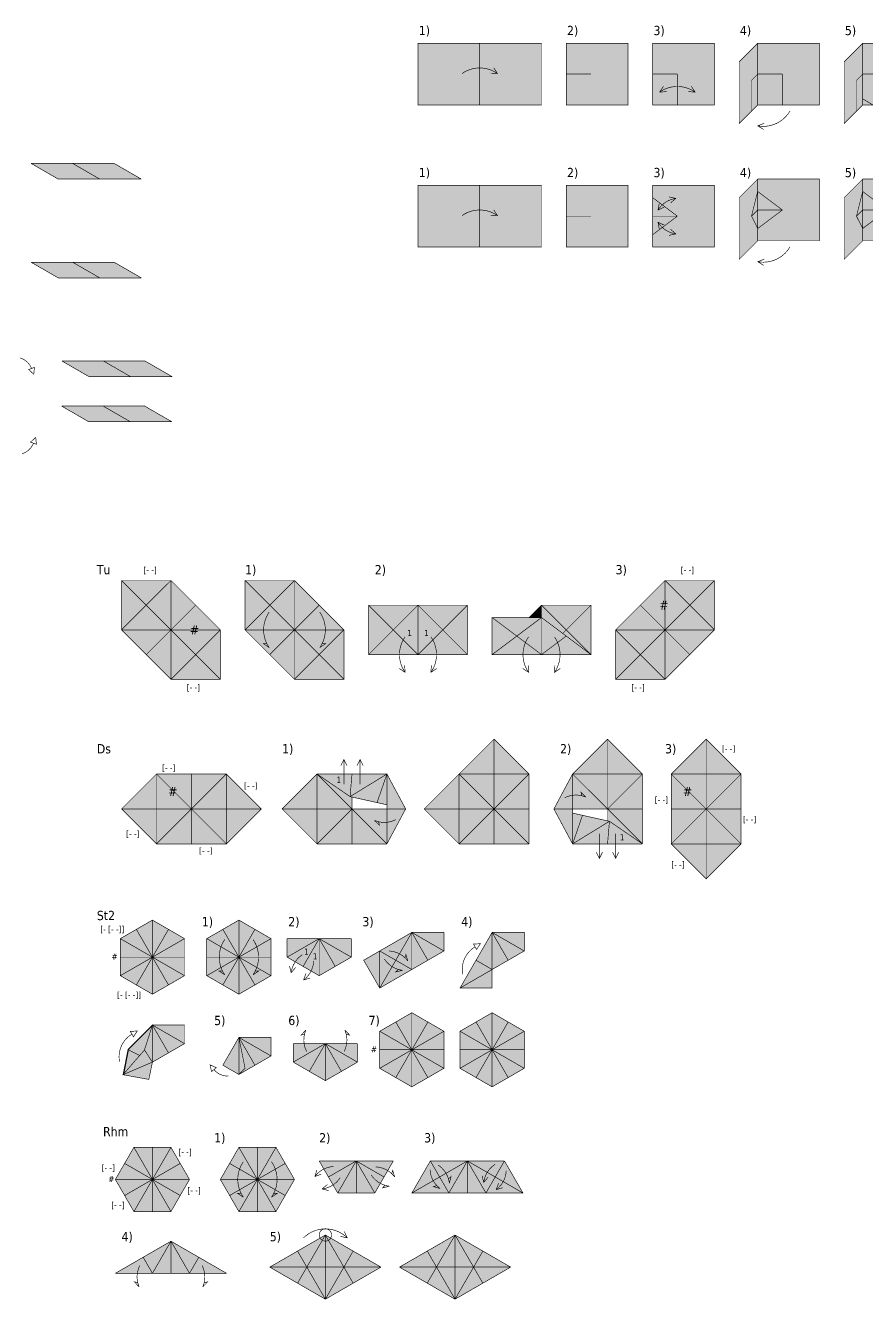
# Model space of a CAD drawing. Header units: inches. Extents: x -12.5 to 77.3, y -38.9 to 8.1.
# Drawn here: x 39.64 to 53.26, y -15.64 to 4.99 of the extents above; entities that cross this region are included whole.
import ezdxf
from ezdxf.enums import TextEntityAlignment as Align

# ---------------------------------------------------------------- set-up
doc = ezdxf.new("R2010")
doc.units = ezdxf.units.IN
doc.header["$LTSCALE"] = 0.2
doc.header["$MEASUREMENT"] = 0
for name, pattern in [('crease . . . . .', [0.4, 0.2, -0.2]), ('mountain __ . . __ . .', [1.25, 0.5, -0.25, 0, -0.25, 0, -0.25]), ('valley __ __ __', [0.75, 0.5, -0.25])]:
    doc.linetypes.add(name, pattern=pattern)
for name, color, linetype in [('arrow-back', 250, 'Continuous'), ('edge', 7, 'Continuous'), ('face-1', 151, 'Continuous'), ('face-2', 91, 'Continuous'), ('face-3', 11, 'Continuous'), ('face-4', 191, 'Continuous'), ('hinge', 250, 'crease . . . . .'), ('mountain', 12, 'mountain __ . . __ . .'), ('valley', 143, 'valley __ __ __'), ('z-labels', 94, 'Continuous'), ('z-pats', 251, 'Continuous')]:
    doc.layers.add(name, color=color, linetype=linetype)
doc.styles.add('labels', font='')
doc.styles.get('labels').set_extended_font_data('Tahoma')

msp = doc.modelspace()

# ---------------------------------------------------------------- linework, layer by layer
for p, q in [((41.7, -11.2), (41.305105, -11.596904)), ((41.305105, -11.596904), (41.223692, -12.003966))]:
    msp.add_line(p, q)
at = {"const_width": 0.01}
for points in [[(46.713212, 4.209576, -0.315299), (47.286788, 4.209576, 0.290796)], [(49.913212, 3.909576, -0.315299), (50.486788, 3.909576, 0.290796)], [(52.022499, 3.602282, -0.315299), (51.501715, 3.36192, 0.290796)], [(49.885158, 1.996794, -0.226312), (50.175059, 2.186812, 0.290796)], [(46.713212, 1.909576, -0.315299), (47.286788, 1.909576, 0.290796)], [(49.885158, 1.803206, 0.226312), (50.175059, 1.613188, -0.290796)], [(52.022499, 1.402282, -0.315299), (51.501715, 1.16192, 0.290796)], [(39.55511, -0.394817, -0.226312), (39.74275, -0.566521, 0.290796)], [(39.587012, -1.948595, 0.226312), (39.774652, -1.776891, -0.290796)], [(45.790424, -4.913212, 0.315299), (45.790424, -5.486788, -0.290796)], [(46.209576, -4.913212, -0.315299), (46.209576, -5.486788, 0.290796)], [(47.790424, -4.913212, 0.315299), (47.790424, -5.486788, -0.290796)], [(48.209576, -4.913212, -0.315299), (48.209576, -5.486788, 0.290796)], [(44.130136, -10.059588, 0.226312), (43.946472, -10.353555, -0.290796)], [(46.723498, -10.3785, -0.315299), (46.924313, -9.932899, 0.290796)], [(44.310123, -10.163503, -0.226312), (44.147371, -10.469544, 0.290796)], [(41.167536, -11.792452, -0.315299), (41.368351, -11.34685, 0.290796)], [(42.927769, -12.026001, -0.226312), (42.695876, -11.921519, 0.290796)], [(44.636497, -13.489878, 0.226312), (44.330456, -13.652629, -0.290796)], [(47.248153, -13.455176, 0.226312), (47.064489, -13.749143, -0.290796)], [(47.428139, -13.559091, -0.226312), (47.265388, -13.865132, 0.290796)], [(44.740412, -13.669864, -0.226312), (44.446445, -13.853528, 0.290796)], [(44.146447, -14.64511, -0.410434), (44.853553, -14.64511, 0.610292)], [(44.5, -14.498663, -1), (44.5, -14.698663, -1), (44.5, -14.498663, 0.414214)]]:
    msp.add_lwpolyline(points, format="xyb", dxfattribs=at)
for points in [[(47.225186, 4.302877), (47.225186, 4.302877), (47.286788, 4.209576), (47.175186, 4.216275)], [(48.8, 4.2), (48.4, 4.2)], [(50.2, 4.2), (49.8, 4.2)], [(51.5, 4.2), (51.4, 4.1)], [(51.9, 4.2), (51.5, 4.2)], [(53.2, 4.2), (53.1, 4.1)], [(53.6, 4.2), (53.2, 4.2)], [(49.974814, 4.002877), (49.974814, 4.002877), (49.913212, 3.909576), (50.024814, 3.916275)], [(50.425186, 4.002877), (50.425186, 4.002877), (50.486788, 3.909576), (50.375186, 3.916275)], [(53.2, 3.8), (53.457248, 3.645651)], [(51.596746, 3.303022), (51.596746, 3.303022), (51.501715, 3.36192), (51.605853, 3.402606)], [(49.906423, 2.106557), (49.885158, 1.996794)], [(50.065926, 2.211104), (50.175059, 2.186812)], [(50.090144, 2.114081), (50.175059, 2.186812)], [(47.225186, 2.002877), (47.225186, 2.002877), (47.286788, 1.909576), (47.175186, 1.916275)], [(48.8, 1.9), (48.4, 1.9)], [(50.2, 1.9), (49.8, 1.9)], [(49.985728, 2.04564), (49.885158, 1.996794)], [(51.5, 2), (51.4, 1.9)], [(51.9, 2), (51.5, 2)], [(53.2, 2), (53.1, 1.9)], [(53.6, 2), (53.2, 2)], [(49.906423, 1.693443), (49.885158, 1.803206)], [(49.985728, 1.75436), (49.885158, 1.803206)], [(50.090144, 1.685919), (50.175059, 1.613188)], [(50.065926, 1.588896), (50.175059, 1.613188)], [(51.596746, 1.103022), (51.596746, 1.103022), (51.501715, 1.16192), (51.605853, 1.202606)], [(45.697123, -5.425186), (45.697123, -5.425186), (45.790424, -5.486788), (45.783725, -5.375186)], [(46.302877, -5.425186), (46.302877, -5.425186), (46.209576, -5.486788), (46.216275, -5.375186)], [(47.697123, -5.425186), (47.697123, -5.425186), (47.790424, -5.486788), (47.783725, -5.375186)], [(48.302877, -5.425186), (48.302877, -5.425186), (48.209576, -5.486788), (48.216275, -5.375186)], [(44.75, -7), (44.75, -7), (44.8, -6.9), (44.85, -7)], [(44.8, -7.3), (44.8, -6.9)], [(45.112742, -7), (45.112742, -7), (45.062742, -6.9), (45.012742, -7)], [(45.062742, -7.3), (45.062742, -6.9)], [(48.937258, -8.1), (48.937258, -8.5)], [(49.2, -8.1), (49.2, -8.5)], [(48.887258, -8.4), (48.887258, -8.4), (48.937258, -8.5), (48.987258, -8.4)], [(49.25, -8.4), (49.25, -8.4), (49.2, -8.5), (49.15, -8.4)], [(43.91981, -10.244976), (43.946472, -10.353555)], [(44.017338, -10.267078), (43.946472, -10.353555)], [(44.18683, -10.364934), (44.147371, -10.469544)], [(44.254734, -10.438345), (44.147371, -10.469544)], [(44.361655, -13.545266), (44.330456, -13.652629)], [(44.435066, -13.61317), (44.330456, -13.652629)], [(44.532922, -13.782662), (44.446445, -13.853528)], [(47.037827, -13.640565), (47.064489, -13.749143)], [(47.135355, -13.662666), (47.064489, -13.749143)], [(47.304847, -13.760523), (47.265388, -13.865132)], [(44.555024, -13.88019), (44.446445, -13.853528)], [(47.372751, -13.833933), (47.265388, -13.865132)], [(44.8062, -14.543829), (44.8062, -14.543829), (44.853553, -14.64511), (44.744117, -14.622224)]]:
    msp.add_lwpolyline(points, dxfattribs=at)
for points in [[(39.69603, -0.584335), (39.778378, -0.659959), (39.789468, -0.548706)], [(39.727932, -1.759077), (39.810281, -1.683453), (39.82137, -1.794706)], [(46.898684, -9.888467), (46.898684, -9.888467), (47.010286, -9.881769), (46.948684, -9.97507)], [(41.342722, -11.302419), (41.342722, -11.302419), (41.454324, -11.29572), (41.392722, -11.389021)], [(42.734691, -11.89), (42.632837, -11.843891), (42.657062, -11.953039)]]:
    msp.add_lwpolyline(points, close=True, dxfattribs=at)
at = {"layer": 'arrow-back', "const_width": 0.01}
for points in [[(43.590424, -4.513212, 0.315299), (43.590424, -5.086788, -0.290796)], [(44.409576, -4.513212, -0.315299), (44.409576, -5.086788, 0.290796)], [(48.372724, -7.520457, -0.226312), (48.719139, -7.508383, 0.290796)], [(45.640915, -7.872724, -0.226312), (45.2945, -7.884798, 0.290796)], [(42.872128, -9.813212, 0.315299), (42.872128, -10.386788, -0.290796)], [(43.327872, -9.813212, -0.315299), (43.327872, -10.386788, 0.290796)], [(45.529519, -10.000341, -0.226312), (45.83556, -10.163092, 0.290796)], [(45.455247, -10.128983, 0.226312), (45.749215, -10.312647, -0.290796)], [(44.196896, -11.627431, -0.226312), (44.184822, -11.281016, 0.290796)], [(44.803104, -11.627431, 0.226312), (44.815178, -11.281016, -0.290796)], [(43.172128, -13.413212, 0.315299), (43.172128, -13.986788, -0.290796)], [(43.627872, -13.413212, -0.315299), (43.627872, -13.986788, 0.290796)], [(45.315901, -13.496624, -0.226312), (45.621942, -13.659375, 0.290796)], [(46.195657, -13.54102, 0.226312), (46.358408, -13.847061, -0.290796)], [(46.324299, -13.466748, -0.226312), (46.507963, -13.760716, 0.290796)], [(45.24163, -13.625266, 0.226312), (45.535597, -13.80893, -0.290796)], [(41.496896, -15.092184, 0.226312), (41.484822, -15.438599, -0.290796)], [(42.503104, -15.092184, -0.226312), (42.515178, -15.438599, 0.290796)]]:
    msp.add_lwpolyline(points, format="xyb", dxfattribs=at)
for points in [[(43.555775, -5.025965), (43.497481, -5.024647), (43.590424, -5.086788)], [(44.444225, -5.025965), (44.502519, -5.024647), (44.409576, -5.086788)], [(48.65228, -7.487647), (48.638438, -7.431004), (48.719139, -7.508383)], [(45.361359, -7.905534), (45.375201, -7.962177), (45.2945, -7.884798)], [(45.788027, -10.111705), (45.804361, -10.05573), (45.83556, -10.163092)], [(45.680945, -10.297176), (45.640636, -10.339309), (45.749215, -10.312647)], [(42.837479, -10.325965), (42.779185, -10.324647), (42.872128, -10.386788)], [(43.362521, -10.325965), (43.420815, -10.324647), (43.327872, -10.386788)], [(44.164086, -11.347875), (44.107443, -11.361717), (44.184822, -11.281016)], [(44.835914, -11.347875), (44.892557, -11.361717), (44.815178, -11.281016)], [(45.574409, -13.607988), (45.590743, -13.552013), (45.621942, -13.659375)], [(45.467327, -13.793459), (45.427018, -13.835592), (45.535597, -13.80893)], [(46.30702, -13.799528), (46.251045, -13.815862), (46.358408, -13.847061)], [(46.492491, -13.692446), (46.534624, -13.652137), (46.507963, -13.760716)], [(43.137479, -13.925965), (43.079185, -13.924647), (43.172128, -13.986788)], [(43.662521, -13.925965), (43.720815, -13.924647), (43.627872, -13.986788)], [(41.464086, -15.37174), (41.407443, -15.357898), (41.484822, -15.438599)], [(42.535914, -15.37174), (42.592557, -15.357898), (42.515178, -15.438599)]]:
    msp.add_lwpolyline(points, dxfattribs=at)
at = {"layer": 'edge', "const_width": 0.01}
for points in [[(48, 4.7), (46, 4.7), (46, 3.7), (48, 3.7)], [(49.4, 4.7), (48.4, 4.7), (48.4, 3.7), (49.4, 3.7)], [(50.8, 4.7), (49.8, 4.7), (49.8, 3.7), (50.8, 3.7)], [(51.5, 4.7), (52.5, 4.7), (52.5, 3.7), (51.5, 3.7), (51.2, 3.4), (51.2, 4.4)], [(53.2, 4.7), (54.2, 4.7), (54.2, 3.7), (53.2, 3.7), (52.9, 3.4), (52.9, 4.4)], [(51.5, 2.5), (52.5, 2.5), (52.5, 1.5), (51.5, 1.5), (51.2, 1.2), (51.2, 2.2)], [(53.2, 2.5), (54.2, 2.5), (54.2, 1.5), (53.2, 1.5), (52.9, 1.2), (52.9, 2.2)], [(48, 2.4), (46, 2.4), (46, 1.4), (48, 1.4)], [(49.4, 2.4), (48.4, 2.4), (48.4, 1.4), (49.4, 1.4)], [(50.8, 2.4), (49.8, 2.4), (49.8, 1.4), (50.8, 1.4)], [(41.2, -4), (42, -4), (42.8, -4.8), (42.8, -5.6), (42, -5.6), (41.2, -4.8)], [(43.2, -4), (44, -4), (44.8, -4.8), (44.8, -5.6), (44, -5.6), (43.2, -4.8)], [(50.8, -4), (50, -4), (49.2, -4.8), (49.2, -5.6), (50, -5.6), (50.8, -4.8)], [(45.2, -4.4), (45.2, -5.2), (46.8, -5.2), (46.8, -4.4)], [(50.665685, -6.568629), (50.1, -7.134315), (50.1, -8.265685), (50.665685, -8.831371), (51.231371, -8.265685), (51.231371, -7.134315)], [(43.462742, -7.7), (42.897056, -7.134315), (41.765685, -7.134315), (41.2, -7.7), (41.765685, -8.265685), (42.897056, -8.265685)], [(45.8, -7.7), (45.497056, -7.134315), (44.365685, -7.134315), (43.8, -7.7), (44.365685, -8.265685), (45.497056, -8.265685)], [(41.7, -10.7), (42.219615, -10.4), (42.219615, -9.8), (41.7, -9.5), (41.180385, -9.8), (41.180385, -10.4)], [(43.1, -10.7), (43.619615, -10.4), (43.619615, -9.8), (43.1, -9.5), (42.580385, -9.8), (42.580385, -10.4)], [(47.2, -9.7), (46.940193, -10.15), (46.680385, -10.6), (47.2, -10.6), (47.2, -10.3), (47.459808, -10.15), (47.719615, -10), (47.719615, -9.7)], [(45.9, -12.2), (46.419615, -11.9), (46.419615, -11.3), (45.9, -11), (45.380385, -11.3), (45.380385, -11.9)], [(47.2, -12.2), (47.719615, -11.9), (47.719615, -11.3), (47.2, -11), (46.680385, -11.3), (46.680385, -11.9)], [(41.223692, -12.003966), (41.305105, -11.596904), (41.7, -11.2), (41.571052, -11.602331)], [(43.1, -11.4), (43.619615, -11.4), (43.619615, -11.7), (43.1, -12), (42.840193, -11.85)], [(42, -14.219615), (42.3, -13.7), (42, -13.180385), (41.4, -13.180385), (41.1, -13.7), (41.4, -14.219615)], [(43.7, -14.219615), (44, -13.7), (43.7, -13.180385), (43.1, -13.180385), (42.8, -13.7), (43.1, -14.219615)]]:
    msp.add_lwpolyline(points, close=True, dxfattribs=at)
for points in [[(39.735088, 2.754088), (40.407405, 2.754088), (41.079721, 2.754088)], [(40.175181, 2.5), (40.847498, 2.5), (41.519814, 2.5)], [(39.735088, 1.154088), (40.407405, 1.154088), (41.079721, 1.154088)], [(40.175181, 0.9), (40.847498, 0.9), (41.519814, 0.9)], [(40.235088, -0.445912), (40.907405, -0.445912), (41.579721, -0.445912)], [(40.675181, -0.7), (41.347498, -0.7), (42.019814, -0.7)], [(40.229898, -1.175912), (40.902214, -1.175912), (41.574531, -1.175912)], [(40.669991, -1.43), (41.342307, -1.43), (42.014624, -1.43)], [(41.6, -4.4), (42, -4.8), (42.4, -5.2)], [(43.6, -4.4), (44, -4.8), (44.4, -5.2)], [(46.4, -4.8), (46, -4.4)], [(48.8, -5.2), (48, -4.6), (47.2, -4.6), (47.2, -5.2), (48, -5.2), (48.8, -5.2), (48.8, -4.4), (48, -4.4)], [(48, -4.4), (47.8, -4.6)], [(50.4, -4.4), (50, -4.8), (49.6, -5.2)], [(46.4, -4.8), (46.8, -5.2)], [(47.231371, -6.568629), (46.665685, -7.134315)], [(47.231371, -6.568629), (47.797056, -7.134315)], [(49.068629, -6.568629), (48.502944, -7.134315)], [(49.068629, -6.568629), (49.634315, -7.134315)], [(44.9, -7.5), (44.365685, -7.134315)], [(45.497056, -7.7), (45.497056, -7.134315)], [(46.665685, -7.134315), (46.1, -7.7)], [(47.231371, -7.134315), (47.231371, -7.7)], [(47.797056, -7.134315), (47.797056, -7.7)], [(49.634315, -8.265685), (49.068629, -8.265685), (48.502944, -8.265685), (48.2, -7.7), (48.502944, -7.134315)], [(49.068629, -7.134315), (49.068629, -7.7)], [(49.634315, -7.134315), (49.634315, -7.7)], [(50.665685, -7.134315), (50.665685, -7.7), (50.665685, -8.265685)], [(44.9, -7.5), (45.497056, -7.632679)], [(44.931371, -7.7), (44.931371, -7.510509)], [(42.897056, -7.7), (42.331371, -7.7), (41.765685, -7.7)], [(45.497056, -7.7), (44.931371, -7.7), (44.365685, -7.7)], [(46.1, -7.7), (46.665685, -8.265685)], [(47.231371, -7.7), (46.665685, -7.7)], [(47.797056, -8.265685), (47.797056, -7.7)], [(49.068629, -7.7), (48.502944, -7.7)], [(48.502944, -7.7), (48.502944, -8.265685)], [(49.1, -7.9), (48.502944, -7.767321)], [(49.068629, -7.7), (49.068629, -7.889491)], [(49.634315, -8.265685), (49.634315, -7.7)], [(49.1, -7.9), (49.634315, -8.265685)], [(46.665685, -8.265685), (47.231371, -8.265685)], [(47.231371, -8.265685), (47.797056, -8.265685)], [(45.9, -9.7), (45.120577, -10.15), (45.380385, -10.6), (45.9, -10.3)], [(45.9, -9.7), (46.419615, -9.7)], [(45.9, -10.3), (46.419615, -10), (46.419615, -9.7)], [(44.4, -9.8), (43.880385, -9.8)], [(43.880385, -9.8), (43.880385, -10.1)], [(44.4, -10.4), (44.4, -9.8)], [(44.4, -9.8), (44.919615, -9.8)], [(44.4, -10.4), (44.919615, -10.1), (44.919615, -9.8)], [(41.7, -11.2), (42.219615, -11.2), (42.219615, -11.5), (41.7, -11.8), (41.64161, -12.079951), (41.223692, -12.003966)], [(43.1, -11.4), (43.2, -11.9), (43.1, -12)], [(43.980385, -11.5), (43.980385, -11.8)], [(44.5, -12.1), (45.019615, -11.8), (45.019615, -11.5)], [(43.980385, -11.8), (44.5, -12.1)], [(44.4, -13.4), (45, -13.4)], [(45, -13.4), (44.7, -13.919615)], [(45, -13.4), (45.6, -13.4)], [(46.5, -13.919615), (45.9, -13.919615), (46.2, -13.4)], [(46.2, -13.4), (46.8, -13.4)], [(46.8, -13.4), (47.4, -13.4)], [(47.4, -13.4), (47.7, -13.919615), (47.1, -13.919615)], [(44.7, -13.919615), (45.3, -13.919615)], [(46.5, -13.919615), (47.1, -13.919615)], [(44.5, -14.6), (44.05, -14.859807)], [(44.5, -14.6), (44.95, -14.859808)], [(46.6, -14.6), (46.15, -14.859807)], [(46.6, -14.6), (47.05, -14.859808)], [(42, -14.7), (41.55, -14.959807)], [(42, -14.7), (42.45, -14.959808)], [(43.6, -15.119615), (44.05, -14.859807)], [(44.95, -14.859808), (45.4, -15.119615)], [(45.7, -15.119615), (46.15, -14.859807)], [(47.05, -14.859808), (47.5, -15.119615)], [(41.1, -15.219615), (41.55, -14.959807)], [(42.45, -14.959808), (42.9, -15.219615)], [(43.6, -15.119615), (44.05, -15.379423)], [(44.2, -15.119615), (44.8, -15.119615)], [(44.95, -15.379423), (45.4, -15.119616)], [(45.7, -15.119615), (46.15, -15.379423)], [(46.3, -15.119615), (46.9, -15.119615)], [(47.05, -15.379423), (47.5, -15.119616)], [(44.5, -15.63923), (44.05, -15.379423)], [(44.5, -15.63923), (44.95, -15.379423)], [(46.6, -15.63923), (46.15, -15.379423)], [(46.6, -15.63923), (47.05, -15.379423)]]:
    msp.add_lwpolyline(points, dxfattribs=at)
at = {"layer": 'face-1'}
for points in [[(48, 4.7), (46, 4.7), (48, 3.7), (46, 3.7)], [(51.5, 4.7), (51.2, 4.4), (51.5, 3.7), (51.2, 3.4)], [(52.5, 4.7), (51.5, 4.7), (52.5, 3.7), (51.5, 3.7)], [(53.2, 4.7), (52.9, 4.4), (53.2, 3.7), (52.9, 3.4)], [(54.2, 4.7), (53.2, 4.7), (54.2, 3.7), (53.2, 3.7)], [(51.5, 2.5), (51.2, 2.2), (51.5, 1.5), (51.2, 1.2)], [(52.5, 2.5), (51.5, 2.5), (52.5, 1.5), (51.5, 1.5)], [(53.2, 2.5), (52.9, 2.2), (53.2, 1.5), (52.9, 1.2)], [(54.2, 2.5), (53.2, 2.5), (54.2, 1.5), (53.2, 1.5)], [(48, 2.4), (46, 2.4), (48, 1.4), (46, 1.4)], [(39.735088, 1.154088), (40.175181, 0.9), (40.407405, 1.154088), (40.847498, 0.9)], [(40.847498, 0.9), (40.407405, 1.154088), (41.519814, 0.9), (41.079721, 1.154088)], [(40.229898, -1.175912), (40.669991, -1.43), (40.902214, -1.175912), (41.342307, -1.43)], [(41.2, -4), (41.6, -4.4), (42, -4)], [(41.2, -4), (41.2, -4.8), (41.6, -4.4)], [(42, -4), (42, -4.8), (41.6, -4.4)], [(42, -4), (42, -4.8), (42.4, -4.4)], [(43.2, -4), (43.6, -4.4), (44, -4)], [(43.2, -4), (43.2, -4.8), (43.6, -4.4)], [(44, -4), (44, -4.8), (43.6, -4.4)], [(44, -4), (44, -4.8), (44.4, -4.4)], [(50.8, -4), (50.4, -4.4), (50, -4)], [(50.8, -4), (50.8, -4.8), (50.4, -4.4)], [(41.2, -4.8), (41.6, -4.4), (42, -4.8)], [(42, -4.8), (42.4, -4.4), (42.8, -4.8)], [(43.2, -4.8), (43.6, -4.4), (44, -4.8)], [(44, -4.8), (44.4, -4.4), (44.8, -4.8)], [(45.2, -4.4), (45.6, -4.8), (46, -4.4)], [(46, -4.4), (46, -5.2), (45.6, -4.8)], [(46, -4.4), (46, -5.2), (46.4, -4.8)], [(46, -4.4), (46.4, -4.8), (46.8, -4.4)], [(46.8, -4.4), (46.8, -5.2), (46.4, -4.8)], [(48, -4.4), (48.4, -4.8), (48.8, -4.4)], [(48.8, -4.4), (48.8, -5.2), (48.4, -4.8)], [(47.2, -4.6), (47.6, -4.9), (48, -4.6)], [(48, -4.6), (48, -5.2), (47.6, -4.9)], [(48, -4.6), (48, -5.2), (48.4, -4.9)], [(41.2, -4.8), (41.6, -5.2), (42, -4.8)], [(42, -4.8), (42, -5.6), (41.6, -5.2)], [(42, -4.8), (42.4, -5.2), (42.8, -4.8)], [(42, -4.8), (42, -5.6), (42.4, -5.2)], [(42.8, -4.8), (42.8, -5.6), (42.4, -5.2)], [(43.2, -4.8), (43.6, -5.2), (44, -4.8)], [(44, -4.8), (44, -5.6), (43.6, -5.2)], [(44, -4.8), (44.4, -5.2), (44.8, -4.8)], [(44, -4.8), (44, -5.6), (44.4, -5.2)], [(44.8, -4.8), (44.8, -5.6), (44.4, -5.2)], [(46, -5.2), (46.4, -4.8), (46.8, -5.2)], [(48, -5.2), (48.4, -4.9), (48.8, -5.2)], [(49.2, -4.8), (49.2, -5.6), (49.6, -5.2)], [(42, -5.6), (42.4, -5.2), (42.8, -5.6)], [(44, -5.6), (44.4, -5.2), (44.8, -5.6)], [(50, -5.6), (49.6, -5.2), (49.2, -5.6)], [(47.231371, -6.568629), (47.797056, -7.134315), (47.231371, -7.134315)], [(49.068629, -6.568629), (49.634315, -7.134315), (49.068629, -7.134315)], [(50.665685, -6.568629), (51.231371, -7.134315), (50.665685, -7.134315)], [(41.765685, -7.134315), (41.2, -7.7), (41.765685, -7.7)], [(42.331371, -7.7), (41.765685, -7.7), (41.765685, -7.134315)], [(42.331371, -7.7), (42.331371, -7.134315), (41.765685, -7.134315)], [(42.897056, -7.134315), (42.331371, -7.7), (42.331371, -7.134315)], [(42.897056, -7.134315), (42.331371, -7.7), (42.897056, -7.7)], [(43.462742, -7.7), (42.897056, -7.7), (42.897056, -7.134315)], [(44.365685, -7.134315), (43.8, -7.7), (44.365685, -7.7)], [(44.931371, -7.7), (44.365685, -7.7), (44.365685, -7.134315)], [(44.9, -7.5), (44.931371, -7.134315), (44.365685, -7.134315)], [(45.497056, -7.134315), (44.9, -7.5), (44.931371, -7.134315)], [(45.497056, -7.134315), (44.9, -7.5), (45.33687, -7.597082)], [(45.8, -7.7), (45.497056, -7.7), (45.497056, -7.134315)], [(46.665685, -7.134315), (46.1, -7.7), (46.665685, -7.7)], [(47.231371, -7.7), (46.665685, -7.7), (46.665685, -7.134315)], [(48.2, -7.7), (48.502944, -7.134315), (48.502944, -7.7)], [(49.068629, -7.7), (48.502944, -7.7), (48.502944, -7.134315)], [(50.1, -7.134315), (50.665685, -7.7), (50.1, -7.7)], [(41.765685, -8.265685), (41.765685, -7.7), (41.2, -7.7)], [(42.331371, -7.7), (41.765685, -8.265685), (41.765685, -7.7)], [(42.331371, -7.7), (41.765685, -8.265685), (42.331371, -8.265685)], [(42.897056, -8.265685), (42.331371, -8.265685), (42.331371, -7.7)], [(42.897056, -8.265685), (42.897056, -7.7), (42.331371, -7.7)], [(43.462742, -7.7), (42.897056, -8.265685), (42.897056, -7.7)], [(44.365685, -8.265685), (44.365685, -7.7), (43.8, -7.7)], [(44.931371, -7.7), (44.365685, -8.265685), (44.365685, -7.7)], [(44.931371, -7.7), (44.365685, -8.265685), (44.931371, -8.265685)], [(45.497056, -8.265685), (44.931371, -8.265685), (44.931371, -7.7)], [(45.497056, -8.265685), (45.497056, -7.7), (44.931371, -7.7)], [(45.8, -7.7), (45.497056, -8.265685), (45.497056, -7.7)], [(46.665685, -8.265685), (46.665685, -7.7), (46.1, -7.7)], [(47.231371, -7.7), (46.665685, -8.265685), (46.665685, -7.7)], [(47.231371, -7.7), (46.665685, -8.265685), (47.231371, -8.265685)], [(47.797056, -8.265685), (47.231371, -8.265685), (47.231371, -7.7)], [(47.797056, -8.265685), (47.797056, -7.7), (47.231371, -7.7)], [(48.2, -7.7), (48.502944, -7.7), (48.502944, -8.265685)], [(48.502944, -8.265685), (49.1, -7.9), (48.66313, -7.802918)], [(49.634315, -8.265685), (49.634315, -7.7), (49.068629, -7.7)], [(50.665685, -7.7), (51.231371, -8.265685), (51.231371, -7.7)], [(48.502944, -8.265685), (49.1, -7.9), (49.068629, -8.265685)], [(49.1, -7.9), (49.068629, -8.265685), (49.634315, -8.265685)], [(50.1, -8.265685), (50.665685, -8.831371), (50.665685, -8.265685)], [(41.180385, -9.8), (41.7, -10.1), (41.7, -9.5)], [(41.7, -9.5), (41.7, -10.1), (42.219615, -9.8)], [(42.580385, -9.8), (43.1, -10.1), (43.1, -9.5)], [(43.1, -9.5), (43.1, -10.1), (43.619615, -9.8)], [(41.180385, -10.4), (41.7, -10.1), (41.180385, -9.8)], [(42.219615, -9.8), (41.7, -10.1), (42.219615, -10.4)], [(42.580385, -10.4), (43.1, -10.1), (42.580385, -9.8)], [(43.619615, -9.8), (43.1, -10.1), (43.619615, -10.4)], [(43.880385, -10.1), (44.4, -9.8), (43.880385, -9.8)], [(44.4, -10.4), (44.4, -9.8), (43.880385, -10.1)], [(44.919615, -9.8), (44.4, -9.8), (44.919615, -10.1)], [(44.919615, -10.1), (44.4, -9.8), (44.4, -10.4)], [(46.419615, -9.7), (45.9, -9.7), (46.419615, -10)], [(46.419615, -10), (45.9, -9.7), (45.9, -10.3)], [(47.719615, -10), (47.2, -9.7), (47.2, -10.3)], [(47.719615, -9.7), (47.2, -9.7), (47.719615, -10)], [(41.7, -10.7), (41.7, -10.1), (41.180385, -10.4)], [(42.219615, -10.4), (41.7, -10.1), (41.7, -10.7)], [(43.1, -10.7), (43.1, -10.1), (42.580385, -10.4)], [(43.619615, -10.4), (43.1, -10.1), (43.1, -10.7)], [(45.380385, -10), (45.380385, -10.6), (45.120577, -10.15)], [(47.2, -10.3), (46.680385, -10.6), (47.2, -10.6)], [(45.9, -11), (45.9, -11.6), (46.419615, -11.3)], [(42.219615, -11.5), (41.7, -11.2), (41.7, -11.8)], [(42.219615, -11.2), (41.7, -11.2), (42.219615, -11.5)], [(45.380385, -11.9), (45.9, -11.6), (45.380385, -11.3)], [(46.419615, -11.3), (45.9, -11.6), (46.419615, -11.9)], [(42.840193, -11.85), (43.1, -11.4), (43.1, -12)], [(43.619615, -11.7), (43.1, -11.4), (43.1, -12)], [(43.619615, -11.4), (43.1, -11.4), (43.619615, -11.7)], [(43.980385, -11.8), (44.5, -11.5), (43.980385, -11.5)], [(45.019615, -11.5), (44.5, -11.5), (45.019615, -11.8)], [(45.019615, -11.8), (44.5, -11.5), (44.5, -12.1)], [(46.419615, -11.9), (45.9, -11.6), (45.9, -12.2)], [(41.7, -11.8), (41.223692, -12.003966), (41.64161, -12.079951)], [(41.1, -13.7), (41.7, -13.7), (41.4, -13.180385)], [(41.4, -13.180385), (41.7, -13.7), (42, -13.180385)], [(42, -13.180385), (41.7, -13.7), (42.3, -13.7)], [(42.8, -13.7), (43.4, -13.7), (43.1, -13.180385)], [(43.1, -13.180385), (43.4, -13.7), (43.7, -13.180385)], [(43.7, -13.180385), (43.4, -13.7), (44, -13.7)], [(44.7, -13.919615), (45, -13.4), (44.4, -13.4)], [(45.3, -13.919615), (45, -13.4), (44.7, -13.919615)], [(45.6, -13.4), (45, -13.4), (45.3, -13.919615)], [(47.1, -13.919615), (46.8, -13.4), (46.5, -13.919615)], [(47.4, -13.4), (46.8, -13.4), (47.1, -13.919615)], [(47.4, -13.4), (47.7, -13.919615), (47.1, -13.919615)], [(41.4, -14.219615), (41.7, -13.7), (41.1, -13.7)], [(42, -14.219615), (41.7, -13.7), (41.4, -14.219615)], [(42.3, -13.7), (41.7, -13.7), (42, -14.219615)], [(43.1, -14.219615), (43.4, -13.7), (42.8, -13.7)], [(43.7, -14.219615), (43.4, -13.7), (43.1, -14.219615)], [(44, -13.7), (43.4, -13.7), (43.7, -14.219615)], [(44.8, -15.119615), (44.5, -14.6), (44.2, -15.119615)], [(42.3, -15.219615), (42, -14.7), (41.7, -15.219615)], [(44.8, -15.119615), (44.5, -15.63923), (44.2, -15.119615)]]:
    msp.add_solid(points, dxfattribs=at)
at = {"layer": 'face-2'}
for points in [[(49.4, 4.7), (48.4, 4.7), (49.4, 3.7), (48.4, 3.7)], [(50.8, 4.7), (49.8, 4.7), (50.8, 3.7), (49.8, 3.7)], [(49.4, 2.4), (48.4, 2.4), (49.4, 1.4), (48.4, 1.4)], [(50.8, 2.4), (49.8, 2.4), (50.8, 1.4), (49.8, 1.4)], [(41.342307, -1.43), (40.902214, -1.175912), (42.014624, -1.43), (41.574531, -1.175912)], [(50, -4), (50, -4.8), (49.6, -4.4)], [(50, -4), (50, -4.8), (50.4, -4.4)], [(45.2, -4.4), (45.2, -5.2), (45.6, -4.8)], [(48, -4.4), (47.8, -4.6), (48, -4.6)], [(48, -4.4), (48, -4.6), (48.4, -4.8), (48.342857, -4.857143)], [(47.2, -4.6), (47.2, -5.2), (47.6, -4.9)], [(45.2, -5.2), (45.6, -4.8), (46, -5.2)], [(47.2, -5.2), (47.6, -4.9), (48, -5.2)], [(50, -4.8), (50, -5.6), (49.6, -5.2)], [(50, -4.8), (50, -5.6), (50.4, -5.2)], [(46.680385, -11.3), (47.2, -11.6), (47.2, -11)], [(41.7, -11.2), (41.571052, -11.602331), (41.305105, -11.596904), (41.492425, -11.693243)], [(46.680385, -11.9), (47.2, -11.6), (46.680385, -11.3)], [(47.719615, -11.3), (47.2, -11.6), (47.719615, -11.9)], [(41.492425, -11.693243), (41.305105, -11.596904), (41.223692, -12.003966)], [(47.2, -12.2), (47.2, -11.6), (46.680385, -11.9)], [(46.3, -15.119615), (46.6, -14.6), (46.15, -14.859807)], [(46.9, -15.119615), (46.6, -14.6), (46.3, -15.119615)], [(47.05, -14.859808), (46.6, -14.6), (46.9, -15.119615)], [(46.3, -15.119615), (45.7, -15.119615), (46.15, -14.859807)], [(47.05, -14.859808), (47.5, -15.119615), (46.9, -15.119615)], [(46.3, -15.119615), (45.7, -15.119615), (46.15, -15.379423)], [(46.3, -15.119615), (46.6, -15.63923), (46.15, -15.379423)], [(46.9, -15.119615), (46.6, -15.63923), (46.3, -15.119615)], [(47.05, -15.379423), (46.6, -15.63923), (46.9, -15.119615)], [(47.05, -15.379423), (47.5, -15.119616), (46.9, -15.119615)]]:
    msp.add_solid(points, dxfattribs=at)
at = {"layer": 'face-3'}
for points in [[(39.735088, 2.754088), (40.175181, 2.5), (40.407405, 2.754088), (40.847498, 2.5)], [(40.847498, 2.5), (40.407405, 2.754088), (41.519814, 2.5), (41.079721, 2.754088)], [(40.235088, -0.445912), (40.675181, -0.7), (40.907405, -0.445912), (41.347498, -0.7)], [(41.347498, -0.7), (40.907405, -0.445912), (42.019814, -0.7), (41.579721, -0.445912)], [(50, -4.8), (49.6, -4.4), (49.2, -4.8)], [(50.8, -4.8), (50.4, -4.4), (50, -4.8)], [(48.342857, -4.857143), (48.4, -4.8), (48.8, -5.2)], [(50, -4.8), (49.6, -5.2), (49.2, -4.8)], [(50.8, -4.8), (50.4, -5.2), (50, -4.8)], [(47.231371, -6.568629), (47.231371, -7.134315), (46.665685, -7.134315)], [(49.068629, -6.568629), (49.068629, -7.134315), (48.502944, -7.134315)], [(50.665685, -6.568629), (50.665685, -7.134315), (50.1, -7.134315)], [(44.9, -7.5), (44.365685, -7.134315), (44.931371, -7.510509), (44.931371, -7.7)], [(46.665685, -7.134315), (47.231371, -7.7), (47.231371, -7.134315)], [(48.502944, -7.134315), (49.068629, -7.7), (49.068629, -7.134315)], [(50.1, -7.134315), (50.665685, -7.7), (50.665685, -7.134315)], [(49.1, -7.9), (49.634315, -8.265685), (49.068629, -7.889491), (49.068629, -7.7)], [(50.665685, -7.7), (51.231371, -8.265685), (50.665685, -8.265685)], [(51.231371, -8.265685), (50.665685, -8.265685), (50.665685, -8.831371)], [(45.9, -10.3), (45.9, -9.7), (45.380385, -10)], [(47.2, -10.3), (47.2, -9.7), (46.940193, -10.15)], [(45.9, -10.3), (45.380385, -10.6), (45.380385, -10)], [(47.2, -10.3), (46.680385, -10.6), (46.940193, -10.15)], [(45.380385, -11.3), (45.9, -11.6), (45.9, -11)], [(41.7, -11.8), (41.7, -11.2), (41.571052, -11.602331)], [(43.2, -11.9), (43.1, -11.4), (43.1, -12)], [(44.5, -12.1), (44.5, -11.5), (43.980385, -11.8)], [(41.7, -11.8), (41.223692, -12.003966), (41.571052, -11.602331)], [(45.9, -12.2), (45.9, -11.6), (45.380385, -11.9)], [(46.5, -13.919615), (45.9, -13.919615), (46.2, -13.4)], [(46.5, -13.919615), (46.8, -13.4), (46.2, -13.4)], [(44.2, -15.119615), (44.5, -14.6), (44.05, -14.859807)], [(44.95, -14.859808), (44.5, -14.6), (44.8, -15.119615)], [(41.7, -15.219615), (42, -14.7), (41.55, -14.959807)], [(42.45, -14.959808), (42, -14.7), (42.3, -15.219615)], [(41.7, -15.219615), (41.1, -15.219615), (41.55, -14.959807)], [(42.45, -14.959808), (42.9, -15.219615), (42.3, -15.219615)], [(44.2, -15.119615), (43.6, -15.119615), (44.05, -14.859807)], [(44.95, -14.859808), (45.4, -15.119615), (44.8, -15.119615)], [(44.2, -15.119615), (43.6, -15.119615), (44.05, -15.379423)], [(44.2, -15.119615), (44.5, -15.63923), (44.05, -15.379423)], [(44.95, -15.379423), (44.5, -15.63923), (44.8, -15.119615)], [(44.95, -15.379423), (45.4, -15.119616), (44.8, -15.119615)]]:
    msp.add_solid(points, dxfattribs=at)
at = {"layer": 'face-4'}
for points in [[(45.497056, -7.134315), (45.33687, -7.597082), (45.497056, -7.632679)], [(47.797056, -7.134315), (47.231371, -7.134315), (47.231371, -7.7)], [(47.797056, -7.134315), (47.797056, -7.7), (47.231371, -7.7)], [(49.634315, -7.134315), (49.068629, -7.134315), (49.068629, -7.7)], [(49.634315, -7.134315), (49.634315, -7.7), (49.068629, -7.7)], [(51.231371, -7.134315), (51.231371, -7.7), (50.665685, -7.7)], [(51.231371, -7.134315), (50.665685, -7.134315), (50.665685, -7.7)], [(48.502944, -8.265685), (48.66313, -7.802918), (48.502944, -7.767321)], [(50.665685, -7.7), (50.665685, -8.265685), (50.1, -8.265685)], [(50.665685, -7.7), (50.1, -7.7), (50.1, -8.265685)], [(47.2, -11), (47.2, -11.6), (47.719615, -11.3)], [(47.719615, -11.9), (47.2, -11.6), (47.2, -12.2)]]:
    msp.add_solid(points, dxfattribs=at)
at = {"layer": 'hinge', "const_width": 0.01}
for points in [[(51.9, 4.2), (51.9, 3.7)], [(51.4, 3.6), (51.4, 4.1)], [(39.735088, 2.754088), (40.175181, 2.5)], [(40.847498, 2.5), (40.407405, 2.754088)], [(41.079721, 2.754088), (41.519814, 2.5)], [(51.5, 2.3), (51.4, 1.9), (51.5, 1.7)], [(51.9, 2), (51.5, 2.3)], [(51.9, 2), (51.5, 1.7)], [(39.735088, 1.154088), (40.175181, 0.9)], [(40.847498, 0.9), (40.407405, 1.154088)], [(41.079721, 1.154088), (41.519814, 0.9)], [(40.235088, -0.445912), (40.675181, -0.7)], [(41.347498, -0.7), (40.907405, -0.445912)], [(41.579721, -0.445912), (42.019814, -0.7)], [(40.229898, -1.175912), (40.669991, -1.43)], [(41.342307, -1.43), (40.902214, -1.175912)], [(41.574531, -1.175912), (42.014624, -1.43)], [(41.2, -4), (41.6, -4.4)], [(41.6, -4.4), (42, -4)], [(42, -4), (42, -4.8)], [(43.2, -4), (43.6, -4.4)], [(43.6, -4.4), (44, -4)], [(44, -4), (44, -4.8)], [(50.4, -4.4), (50, -4)], [(50, -4), (50, -4.8)], [(50.8, -4), (50.4, -4.4)], [(41.2, -4.8), (41.6, -4.4)], [(42, -4.8), (42.4, -4.4)], [(43.2, -4.8), (43.6, -4.4)], [(44, -4.8), (44.4, -4.4)], [(45.6, -4.8), (45.2, -4.4)], [(46, -4.4), (45.6, -4.8)], [(46, -5.2), (46, -4.4)], [(46.8, -4.4), (46.4, -4.8)], [(48.4, -4.8), (48, -4.4)], [(48, -4.4), (48, -4.6)], [(48.8, -4.4), (48.4, -4.8)], [(50, -4.8), (49.6, -4.4)], [(50.8, -4.8), (50.4, -4.4)], [(47.6, -4.9), (47.2, -4.6)], [(48, -4.6), (47.6, -4.9)], [(48, -5.2), (48, -4.6)], [(42, -4.8), (41.2, -4.8)], [(42, -4.8), (41.6, -5.2)], [(42, -4.8), (42.8, -4.8)], [(42, -5.6), (42, -4.8)], [(42.8, -4.8), (42.4, -5.2)], [(44, -4.8), (43.6, -5.2)], [(44, -5.6), (44, -4.8)], [(44.8, -4.8), (44.4, -5.2)], [(45.6, -4.8), (45.2, -5.2)], [(45.6, -4.8), (46, -5.2)], [(46.4, -4.8), (46, -5.2)], [(47.6, -4.9), (47.2, -5.2)], [(47.6, -4.9), (48, -5.2)], [(48.4, -4.9), (48, -5.2)], [(48.4, -4.8), (48.342857, -4.857143)], [(48.4, -4.8), (48.8, -5.2)], [(50, -4.8), (49.2, -4.8)], [(49.2, -4.8), (49.6, -5.2)], [(50, -5.6), (50, -4.8)], [(50, -4.8), (50.4, -5.2)], [(50, -4.8), (50.8, -4.8)], [(42.4, -5.2), (42, -5.6)], [(42.4, -5.2), (42.8, -5.6)], [(44.4, -5.2), (44, -5.6)], [(44.4, -5.2), (44.8, -5.6)], [(49.6, -5.2), (49.2, -5.6)], [(49.6, -5.2), (50, -5.6)], [(47.231371, -6.568629), (47.231371, -7.134315)], [(49.068629, -6.568629), (49.068629, -7.134315)], [(50.665685, -6.568629), (50.665685, -7.134315)], [(42.331371, -7.7), (41.765685, -7.134315)], [(41.765685, -7.134315), (41.765685, -7.7)], [(42.897056, -7.134315), (42.331371, -7.7)], [(42.331371, -7.7), (42.331371, -7.134315)], [(42.897056, -7.7), (42.897056, -7.134315)], [(44.365685, -7.134315), (44.365685, -7.7)], [(44.931371, -7.7), (44.365685, -7.134315)], [(44.9, -7.5), (44.931371, -7.134315)], [(45.497056, -7.134315), (45.33687, -7.597082)], [(46.665685, -7.134315), (46.665685, -7.7)], [(47.231371, -7.7), (46.665685, -7.134315)], [(47.231371, -7.134315), (46.665685, -7.134315)], [(47.231371, -7.7), (47.797056, -7.134315)], [(47.797056, -7.134315), (47.231371, -7.134315)], [(49.068629, -7.7), (48.502944, -7.134315)], [(49.068629, -7.134315), (48.502944, -7.134315)], [(49.068629, -7.7), (49.634315, -7.134315)], [(49.634315, -7.134315), (49.068629, -7.134315)], [(50.665685, -7.134315), (50.1, -7.134315)], [(50.1, -7.134315), (50.665685, -7.7)], [(50.665685, -7.7), (51.231371, -7.134315)], [(51.231371, -7.134315), (50.665685, -7.134315)], [(41.765685, -7.7), (41.2, -7.7)], [(41.765685, -7.7), (41.765685, -8.265685)], [(41.765685, -8.265685), (42.331371, -7.7)], [(42.331371, -7.7), (42.331371, -8.265685)], [(42.331371, -7.7), (42.897056, -8.265685)], [(43.462742, -7.7), (42.897056, -7.7)], [(44.365685, -7.7), (43.8, -7.7)], [(44.365685, -7.7), (44.365685, -8.265685)], [(44.365685, -8.265685), (44.931371, -7.7)], [(44.931371, -7.7), (44.931371, -8.265685)], [(44.931371, -7.7), (45.497056, -8.265685)], [(45.8, -7.7), (45.497056, -7.7)], [(46.665685, -7.7), (46.1, -7.7)], [(46.665685, -8.265685), (47.231371, -7.7)], [(46.665685, -7.7), (46.665685, -8.265685)], [(47.231371, -7.7), (47.797056, -8.265685)], [(47.231371, -7.7), (47.231371, -8.265685)], [(47.231371, -7.7), (47.797056, -7.7)], [(48.2, -7.7), (48.502944, -7.7)], [(48.502944, -8.265685), (48.66313, -7.802918)], [(49.068629, -7.7), (49.634315, -7.7)], [(49.068629, -7.7), (49.634315, -8.265685)], [(50.665685, -7.7), (50.1, -7.7)], [(50.665685, -7.7), (50.1, -8.265685)], [(51.231371, -8.265685), (50.665685, -7.7)], [(50.665685, -7.7), (51.231371, -7.7)], [(49.1, -7.9), (49.068629, -8.265685)], [(50.1, -8.265685), (50.665685, -8.265685)], [(50.665685, -8.265685), (50.665685, -8.831371)], [(50.665685, -8.265685), (51.231371, -8.265685)], [(41.7, -10.1), (41.440193, -9.65)], [(41.7, -9.5), (41.7, -10.1)], [(41.7, -10.1), (41.959808, -9.65)], [(43.1, -10.1), (42.840193, -9.65)], [(43.1, -9.5), (43.1, -10.1)], [(43.1, -10.1), (43.359808, -9.65)], [(45.9, -9.7), (46.419615, -10)], [(45.9, -10.3), (45.9, -9.7)], [(45.9, -9.7), (46.159808, -10.15)], [(47.2, -9.7), (47.719615, -10)], [(47.2, -9.7), (47.459808, -10.15)], [(47.2, -10.3), (47.2, -9.7)], [(41.180385, -9.8), (41.7, -10.1)], [(42.219615, -9.8), (41.7, -10.1)], [(42.580385, -9.8), (43.1, -10.1)], [(43.619615, -9.8), (43.1, -10.1)], [(44.4, -9.8), (43.880385, -10.1)], [(44.4, -9.8), (44.140193, -10.25)], [(44.4, -9.8), (44.919615, -10.1)], [(44.4, -9.8), (44.659808, -10.25)], [(41.7, -10.1), (41.180385, -10.4)], [(41.7, -10.1), (41.180385, -10.1)], [(41.7, -10.1), (41.440193, -10.55)], [(41.7, -10.1), (42.219615, -10.4)], [(41.7, -10.7), (41.7, -10.1)], [(41.7, -10.1), (42.219615, -10.1)], [(41.7, -10.1), (41.959808, -10.55)], [(43.1, -10.1), (42.580385, -10.4)], [(43.1, -10.1), (42.840193, -10.55)], [(43.1, -10.1), (43.619615, -10.4)], [(43.1, -10.7), (43.1, -10.1)], [(43.1, -10.1), (43.359808, -10.55)], [(45.380385, -10.6), (45.380385, -10)], [(45.9, -10.3), (45.380385, -10)], [(47.2, -10.3), (46.680385, -10.6)], [(46.940193, -10.15), (47.2, -10.3)], [(45.9, -11), (45.9, -11.6)], [(47.2, -11), (47.2, -11.6)], [(41.7, -11.2), (42.219615, -11.5)], [(41.7, -11.2), (41.959808, -11.65)], [(45.380385, -11.3), (45.9, -11.6)], [(45.9, -11.6), (45.640192, -11.15)], [(45.9, -11.6), (46.159807, -11.15)], [(46.419615, -11.3), (45.9, -11.6)], [(46.680385, -11.3), (47.2, -11.6)], [(47.2, -11.6), (46.940192, -11.15)], [(47.2, -11.6), (47.459807, -11.15)], [(47.719615, -11.3), (47.2, -11.6)], [(43.1, -11.4), (43.619615, -11.7)], [(43.1, -11.4), (43.359808, -11.85)], [(44.5, -11.5), (43.980385, -11.8)], [(44.5, -11.5), (44.240192, -11.95)], [(44.5, -11.5), (45.019615, -11.8)], [(44.5, -12.1), (44.5, -11.5)], [(44.5, -11.5), (44.759808, -11.95)], [(45.9, -11.6), (45.380385, -11.9)], [(45.9, -11.6), (45.380385, -11.6)], [(45.9, -11.6), (45.640192, -12.05)], [(45.9, -11.6), (46.419615, -11.9)], [(45.9, -12.2), (45.9, -11.6)], [(45.9, -11.6), (46.419615, -11.6)], [(45.9, -11.6), (46.159807, -12.05)], [(47.2, -11.6), (46.680385, -11.9)], [(47.2, -11.6), (46.680385, -11.6)], [(47.2, -11.6), (46.940192, -12.05)], [(47.2, -11.6), (47.719615, -11.9)], [(47.2, -12.2), (47.2, -11.6)], [(47.2, -11.6), (47.719615, -11.6)], [(47.2, -11.6), (47.459807, -12.05)], [(41.4, -13.180385), (41.7, -13.7)], [(42, -13.180385), (41.7, -13.7)], [(41.7, -13.7), (41.7, -13.180385)], [(43.1, -13.180385), (43.4, -13.7)], [(43.7, -13.180385), (43.4, -13.7)], [(43.4, -13.7), (43.4, -13.180385)], [(45, -13.4), (44.55, -13.659807)], [(45.3, -13.919615), (45, -13.4)], [(45, -13.4), (45.45, -13.659808)], [(45, -13.4), (45, -13.919615)], [(46.2, -13.4), (46.5, -13.919615)], [(46.8, -13.4), (46.5, -13.919615)], [(47.1, -13.919615), (46.8, -13.4)], [(46.8, -13.4), (46.8, -13.919615)], [(47.1, -13.919615), (47.4, -13.4)], [(41.7, -13.7), (41.25, -13.440192)], [(41.7, -13.7), (42.15, -13.440193)], [(43.4, -13.7), (42.95, -13.440192)], [(43.4, -13.7), (43.85, -13.440193)], [(41.1, -13.7), (41.7, -13.7)], [(41.7, -13.7), (41.25, -13.959807)], [(41.7, -13.7), (41.4, -14.219615)], [(41.7, -13.7), (42.3, -13.7)], [(42, -14.219615), (41.7, -13.7)], [(41.7, -13.7), (42.15, -13.959808)], [(41.7, -13.7), (41.7, -14.219615)], [(43.4, -13.7), (42.95, -13.959807)], [(43.4, -13.7), (43.1, -14.219615)], [(43.7, -14.219615), (43.4, -13.7)], [(43.4, -13.7), (43.85, -13.959808)], [(43.4, -13.7), (43.4, -14.219615)], [(44.5, -14.6), (44.2, -15.119615)], [(44.8, -15.119615), (44.5, -14.6)], [(44.5, -14.6), (44.5, -15.119615)], [(46.6, -14.6), (46.3, -15.119615)], [(46.9, -15.119615), (46.6, -14.6)], [(46.6, -14.6), (46.6, -15.119615)], [(42, -14.7), (41.7, -15.219615)], [(42.3, -15.219615), (42, -14.7)], [(42, -14.7), (42, -15.219615)], [(44.05, -14.859807), (44.2, -15.119615)], [(44.8, -15.119615), (44.95, -14.859808)], [(46.15, -14.859807), (46.3, -15.119615)], [(46.9, -15.119615), (47.05, -14.859808)], [(41.55, -14.959807), (41.7, -15.219615)], [(42.3, -15.219615), (42.45, -14.959808)], [(43.6, -15.119615), (44.2, -15.119615)], [(44.05, -15.379423), (44.2, -15.119615)], [(44.5, -15.63923), (44.2, -15.119615)], [(44.8, -15.119615), (44.5, -15.63923)], [(44.5, -15.63923), (44.5, -15.119615)], [(44.8, -15.119615), (44.95, -15.379423)], [(44.8, -15.119615), (45.4, -15.119616)], [(45.7, -15.119615), (46.3, -15.119615)], [(46.15, -15.379423), (46.3, -15.119615)], [(46.6, -15.63923), (46.3, -15.119615)], [(46.9, -15.119615), (46.6, -15.63923)], [(46.6, -15.63923), (46.6, -15.119615)], [(46.9, -15.119615), (47.05, -15.379423)], [(46.9, -15.119615), (47.5, -15.119616)]]:
    msp.add_lwpolyline(points, dxfattribs=at)
at = {"layer": 'mountain', "const_width": 0.01}
for points in [[(44, -4.8), (43.2, -4.8)], [(44, -4.8), (44.8, -4.8)], [(45.497056, -7.134315), (44.9, -7.5)], [(48.502944, -7.134315), (48.502944, -7.7)], [(42.897056, -8.265685), (42.897056, -7.7)], [(45.497056, -8.265685), (45.497056, -7.7)], [(48.502944, -8.265685), (49.1, -7.9)], [(45.9, -9.7), (45.640193, -10.15)], [(43.1, -10.1), (42.580385, -10.1)], [(43.1, -10.1), (43.619615, -10.1)], [(45.380385, -10.6), (45.640193, -10.15)], [(44.5, -11.5), (43.980385, -11.5)], [(44.5, -11.5), (45.019615, -11.5)], [(41.571052, -11.602331), (41.7, -11.8)], [(45.6, -13.4), (45.3, -13.919615)], [(46.8, -13.4), (46.35, -13.659807)], [(42.8, -13.7), (43.4, -13.7)], [(43.4, -13.7), (44, -13.7)], [(45.9, -13.919615), (46.35, -13.659807)], [(41.1, -15.219615), (41.7, -15.219615)], [(41.7, -15.219615), (42.3, -15.219615)], [(42.3, -15.219615), (42.9, -15.219615)]]:
    msp.add_lwpolyline(points, dxfattribs=at)
at = {"layer": 'valley', "const_width": 0.01}
for points in [[(47, 4.7), (47, 3.7)], [(51.5, 4.7), (51.5, 3.7)], [(53.2, 4.7), (53.2, 3.7)], [(50.2, 4.2), (50.2, 3.7)], [(53.1, 3.6), (53.1, 4.1)], [(51.5, 2.5), (51.5, 1.5)], [(53.2, 2.5), (53.2, 1.5)], [(47, 2.4), (47, 1.4)], [(53.2, 2.3), (53.1, 1.9), (53.2, 1.7)], [(53.6, 2), (53.2, 2.3)], [(50.2, 1.9), (49.8, 2.2)], [(50.2, 1.9), (49.8, 1.6)], [(53.6, 2), (53.2, 1.7)], [(43.880385, -10.1), (44.4, -10.4)], [(41.7, -11.8), (41.7, -11.2)], [(43.1, -11.4), (43.1, -12)], [(41.305105, -11.596904), (41.492425, -11.693243)], [(41.7, -11.8), (41.223692, -12.003966)], [(44.4, -13.4), (44.7, -13.919615)], [(46.8, -13.4), (47.25, -13.659808)], [(47.25, -13.659808), (47.7, -13.919615)]]:
    msp.add_lwpolyline(points, dxfattribs=at)

# ---------------------------------------------------------------- texts
at = {"style": 'labels'}
for s, height, p in [('Tu', 0.15, (40.8, -3.9)), ('1', 0.1, (45.826394, -4.899467)), ('1', 0.1, (46.099011, -4.899467)), ('Ds', 0.15, (40.8, -6.8)), ('1', 0.1, (44.679523, -7.277813)), ('1', 0.1, (49.267007, -8.208471)), ('St2', 0.15, (40.8, -9.5)), ('#', 0.1, (41.037928, -10.141222)), ('1', 0.1, (44.155811, -10.060385)), ('1', 0.1, (44.29682, -10.13559)), ('#', 0.1, (45.237928, -11.641222)), ('Rhm', 0.15, (40.9, -13)), ('#', 0.1, (40.985762, -13.741222))]:
    msp.add_text(s, height=height, dxfattribs=at).set_placement(p)
for p in [(49.981801, -4.473639), (42.381801, -4.873639), (42.030329, -7.490797), (50.364643, -7.490797)]:
    msp.add_text('#', height=0.15, dxfattribs=at).set_placement(p, align=Align.CENTER)
at = {"layer": 'z-labels', "style": 'labels'}
for s, p in [('1)', (46.012868, 4.831542)), ('2)', (48.412868, 4.831542)), ('3)', (49.812868, 4.831542)), ('4)', (51.212868, 4.831542)), ('5)', (52.912868, 4.831542)), ('1)', (46.012868, 2.531542)), ('2)', (48.412868, 2.531542)), ('3)', (49.812868, 2.531542)), ('4)', (51.212868, 2.531542)), ('5)', (52.912868, 2.531542)), ('1)', (43.2, -3.9)), ('2)', (45.3, -3.9)), ('3)', (49.2, -3.9)), ('1)', (43.8, -6.8)), ('2)', (48.3, -6.8)), ('3)', (50, -6.8)), ('1)', (42.5, -9.6)), ('2)', (43.9, -9.6)), ('3)', (45.1, -9.6)), ('4)', (46.7, -9.6)), ('5)', (42.7, -11.2)), ('6)', (43.9, -11.2)), ('7)', (45.2, -11.2)), ('1)', (42.7, -13.1)), ('2)', (44.4, -13.1)), ('3)', (46.1, -13.1)), ('4)', (41.2, -14.7)), ('5)', (43.6, -14.7))]:
    msp.add_text(s, height=0.15, dxfattribs=at).set_placement(p)
at = {"layer": 'z-pats', "style": 'labels'}
for s, p in [('[- -]', (41.555793, -3.881135)), ('[- -]', (50.255793, -3.881135)), ('[- -]', (42.255793, -5.781135)), ('[- -]', (49.455793, -5.781135)), ('[- -]', (50.922008, -6.772143)), ('[- -]', (41.855793, -7.081135)), ('[- -]', (43.184433, -7.371588)), ('[- -]', (49.833541, -7.600324)), ('[- -]', (51.261167, -7.915821)), ('[- -]', (41.274887, -8.152495)), ('[- -]', (42.455793, -8.423854)), ('[- -]', (50.101714, -8.649353)), ('[- [- -]]', (40.856408, -9.695751)), ('[- [- -]]', (41.129262, -10.760545)), ('[- -]', (42.120488, -13.304889)), ('[- -]', (40.877768, -13.560743)), ('[- -]', (42.266691, -13.926249)), ('[- -]', (41.033108, -14.163828))]:
    msp.add_text(s, height=0.1, dxfattribs=at).set_placement(p)

doc.saveas('drawing.dxf')
